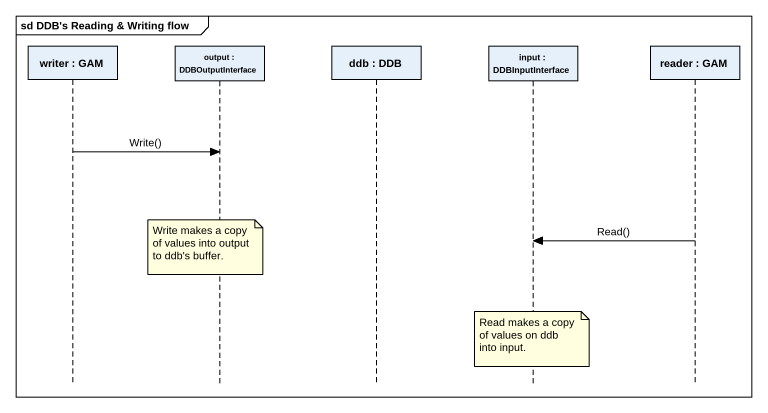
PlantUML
@startuml
mainframe sd DDB's Reading & Writing flow
hide footbox
participant "writer : GAM" as writer
participant "output : DDBOutputInterface" as output
participant "ddb : DDB" as ddb
participant "input : DDBInputInterface" as input
participant "reader : GAM" as reader

writer -> output : Write()
reader -> input : Read()
note over output : Write makes a copy of values into output to ddb's buffer.
note over input : Read makes a copy of values on ddb into input.
@enduml
